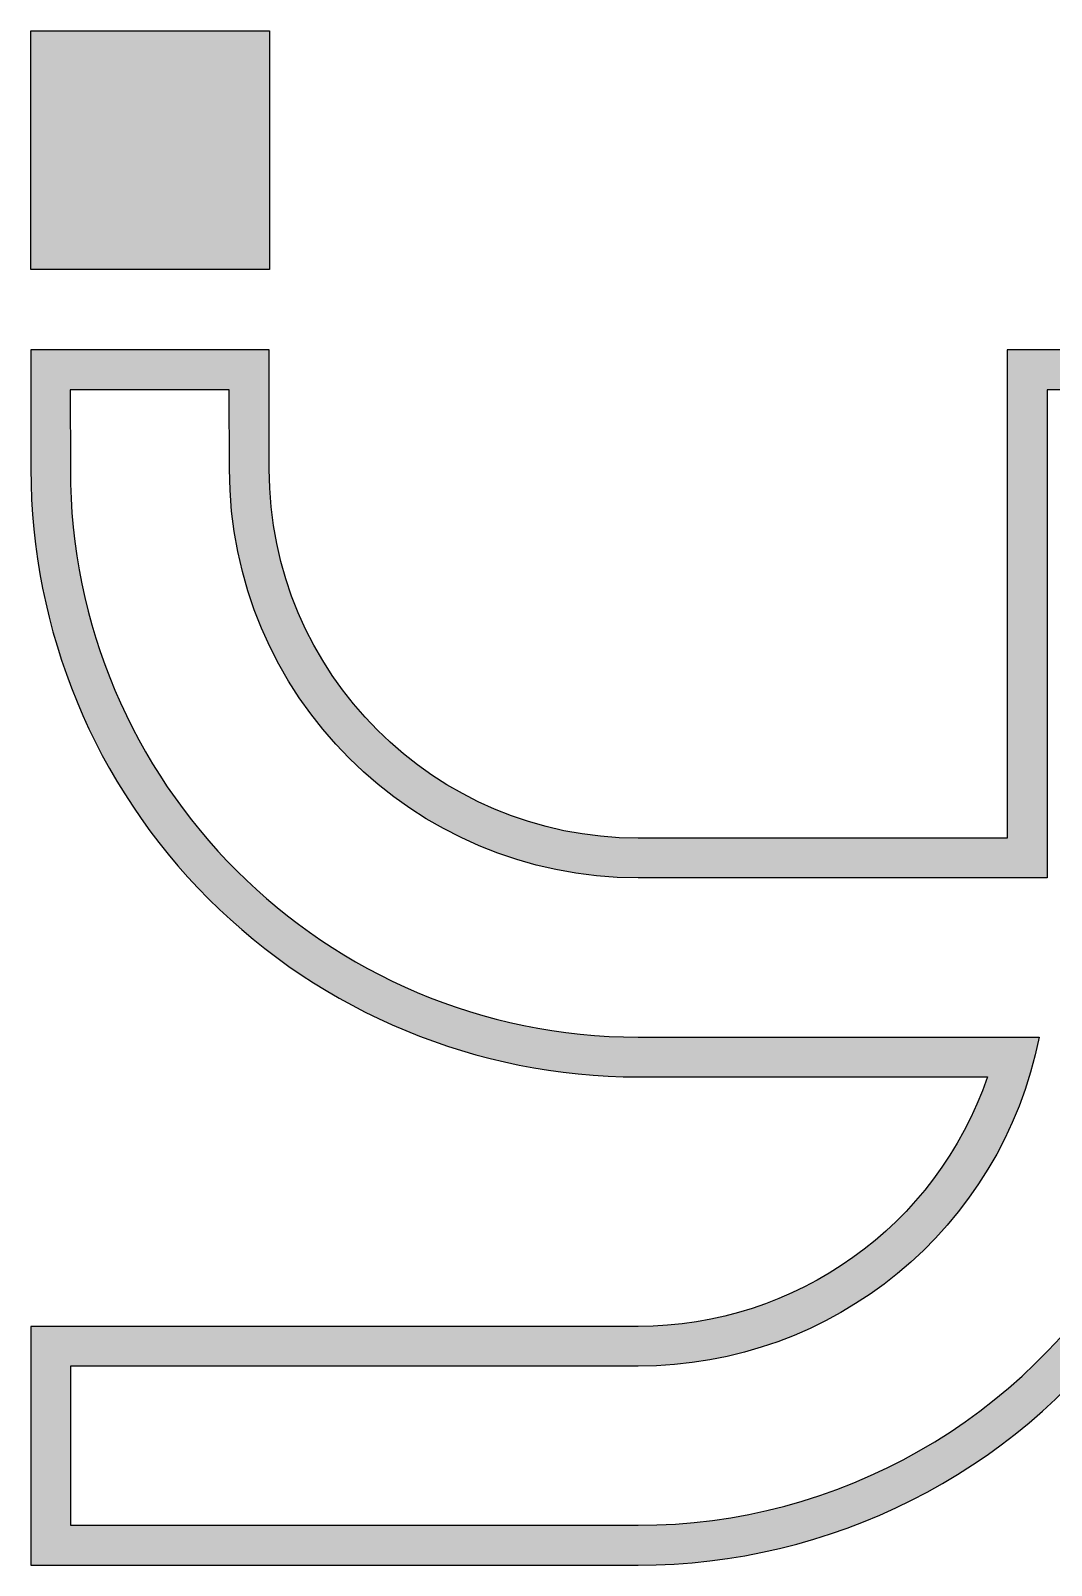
# Model space of a CAD drawing. Extents: x -55118 to 386282, y -631686 to -470886.
# Drawn here: x 172168 to 172681, y -578053 to -577282 of the extents above; entities that cross this region are included whole.
import ezdxf

# ---------------------------------------------------------------- set-up
doc = ezdxf.new("R2010")
doc.units = 0
doc.header["$LTSCALE"] = 1000
doc.header["$MEASUREMENT"] = 0
for name, color, linetype in [('WALL', 6, 'CONTINUOUS'), ('图框', 4, 'CONTINUOUS'), ('家具', 35, 'CONTINUOUS')]:
    doc.layers.add(name, color=color, linetype=linetype)

# ---------------------------------------------------------------- blocks, each defined once
blk = doc.blocks.new('jhyfty')
at = {"layer": '图框'}
h = blk.add_hatch(color=256, dxfattribs=at)
h.dxf.hatch_style = 1
edge = h.paths.add_edge_path()
edge.add_line((773241.5021773351, 159462.4364911199), (772936.1903176209, 159462.4364911199))
edge.add_line((772936.1903176209, 159462.4364911199), (772936.1903176209, 159342.4112383106))
edge.add_line((772936.1903176209, 159342.4112383106), (773241.4854749924, 159342.4112383106))
edge.add_arc((773241.4854749925, 159647.8936551402), 305.48241682956, 269.9999999999782, 323.474240117683)
edge.add_arc((773732.4503086515, 159647.8936551401), 305.4824168295625, 216.5257598822865, 307.385783012156)
edge.add_line((773917.9327254811, 159405.1679250679), (773917.932725481, 159342.4112383106))
edge.add_line((773917.932725481, 159342.4112383106), (774037.932725481, 159342.4112383106))
edge.add_line((774037.932725481, 159342.4112383106), (774037.932725481, 159405.1679250678))
edge.add_arc((774223.4151423106, 159647.89365514), 305.4824168295502, 232.6142169878473, 307.3857830121353)
edge.add_line((774408.89755914, 159405.1679250678), (774408.89755914, 159342.4112383105))
edge.add_line((774408.89755914, 159342.4112383105), (774528.89755914, 159342.4112383105))
edge.add_line((774528.89755914, 159342.4112383105), (774528.89755914, 160113.8584887991))
edge.add_line((774528.89755914, 160113.8584887991), (774408.89755914, 160113.8584887991))
edge.add_line((774408.89755914, 160113.8584887991), (774408.89755914, 159890.6193852123))
edge.add_arc((774223.4151423106, 159647.8936551402), 305.4824168293638, 52.6142169878481, 127.3857830121453)
edge.add_line((774037.9327254811, 159890.6193852123), (774037.932725481, 159953.3760719696))
edge.add_line((774037.932725481, 159953.3760719696), (773917.932725481, 159953.3760719696))
edge.add_line((773917.932725481, 159953.3760719696), (773917.9327254813, 159890.619385212))
edge.add_arc((773732.4503086514, 159647.89365514), 305.4824168295772, 52.61421698776876, 127.3857830121287)
edge.add_line((773546.967891822, 159890.6193852123), (773546.967891822, 159953.3760719696))
edge.add_line((773546.967891822, 159953.3760719696), (773426.967891822, 159953.3760719696))
edge.add_line((773426.967891822, 159953.3760719696), (773426.967891822, 159707.8936551403))
edge.add_line((773426.967891822, 159707.8936551403), (773241.4854749924, 159707.8936551403))
edge.add_arc((773241.4854749924, 159893.3760719699), 185.48241682956, 180, 270, ccw=False)
edge.add_line((773056.0030581629, 159893.3760719699), (773055.9211984563, 159953.3760719696))
edge.add_line((773055.9211984563, 159953.3760719696), (772936.0849178695, 159953.3760719696))
edge.add_line((772936.0849178695, 159953.3760719696), (772936.1667775762, 159893.3760719699))
edge.add_arc((773241.4590901047, 159893.1860256803), 305.2923716809424, 179.9643330393406, 270.0049517867237)
edge.add_line((773241.4854749924, 159587.8936551395), (773416.9953805617, 159587.8936551395))
edge.add_arc((773241.542498334, 159647.8512206158), 185.4147338801844, 269.98754024002835, 341.1331478830977, ccw=False)
edge = h.paths.add_edge_path(flags=16)
edge.add_line((772956.0265982075, 159362.4364908569), (773241.4854749924, 159362.4364908569))
edge.add_arc((773241.5553349586, 159647.8225101604), 285.3860278540133, 269.9859745016652, 329.3089405150087)
edge.add_arc((773732.4503086515, 159647.89365514), 285.4824168295617, 210.696181842914, 316.0357077380706)
edge.add_line((773937.9327254811, 159449.708926433), (773937.932725481, 159362.4112383106))
edge.add_line((773937.932725481, 159362.4112383106), (774017.932725481, 159362.4112383106))
edge.add_line((774017.932725481, 159362.4112383106), (774017.932725481, 159449.7089264329))
edge.add_arc((774223.4151423106, 159647.89365514), 285.4824168295602, 223.9642922619462, 316.0357077380376)
edge.add_line((774428.89755914, 159449.7089264329), (774428.89755914, 159362.4112383105))
edge.add_line((774428.89755914, 159362.4112383105), (774508.89755914, 159362.4112383105))
edge.add_line((774508.89755914, 159362.4112383105), (774508.89755914, 160093.8584887991))
edge.add_line((774508.89755914, 160093.8584887991), (774428.89755914, 160093.8584887991))
edge.add_line((774428.89755914, 160093.8584887991), (774428.89755914, 159846.0783838472))
edge.add_arc((774223.4151423106, 159647.8936551401), 285.482416829436, 43.96429226195396, 136.0357077380376)
edge.add_line((774017.9327254811, 159846.0783838473), (774017.932725481, 159933.3760719696))
edge.add_line((774017.932725481, 159933.3760719696), (773937.9327254811, 159933.3760719696))
edge.add_line((773937.9327254811, 159933.3760719696), (773937.9327254816, 159846.0783838467))
edge.add_arc((773732.4503086515, 159647.89365514), 285.4824168295317, 43.96429226180559, 136.0357077380455)
edge.add_line((773526.967891822, 159846.0783838473), (773526.967891822, 159933.3760719696))
edge.add_line((773526.967891822, 159933.3760719696), (773446.967891822, 159933.3760719696))
edge.add_line((773446.967891822, 159933.3760719696), (773446.967891822, 159687.8936551403))
edge.add_line((773446.967891822, 159687.8936551403), (773241.4854749924, 159687.8936551403))
edge.add_arc((773241.4854749924, 159893.3760719699), 205.48241682956, 180, 270, ccw=False)
edge.add_line((773036.0030581629, 159893.3760719699), (773035.9211984563, 159933.3760719695))
edge.add_line((773035.9211984563, 159933.3760719695), (772955.9211984564, 159933.3760719695))
edge.add_line((772955.9211984564, 159933.3760719695), (772956.0030581629, 159893.3760719699))
edge.add_arc((773241.4854749924, 159893.3760719699), 285.48241682956, 179.9999999999941, 270)
edge.add_line((773241.4854749924, 159607.8936551403), (773443.03701586, 159607.8936551403))
edge.add_arc((773241.5361191041, 159647.863322672), 205.4268378669247, 269.9858748062459, 348.7804607667017, ccw=False)
edge.add_line((773241.4854749924, 159442.4364910477), (772956.0265982075, 159442.4364910477))
edge.add_line((772956.0265982075, 159442.4364910477), (772956.0265982075, 159362.4364908569))
at = {"layer": '家具'}
h = blk.add_hatch(color=1, dxfattribs=at)
h.dxf.hatch_style = 1
h.paths.add_polyline_path([(772936.1667775762, 159993.8584887991), (772936.1667775762, 160113.8584887991), (773056.1667775762, 160113.8584887991), (773056.1667775762, 159993.8584887991)])
at = {"layer": '图框'}
for points in [[(773546.967891822, 159953.3760719696), (773426.967891822, 159953.3760719696), (773426.967891822, 159707.8936551403), (773241.4854749924, 159707.8936551403, -0.414213562373095), (773056.0030581629, 159893.3760719699), (773055.9211984563, 159953.3760719696), (772936.0849178695, 159953.3760719696), (772936.1667775762, 159893.3760719699, 0.4144212186671263), (773241.4854749924, 159587.8936551395), (773416.9953805617, 159587.8936551395, -0.320803099283007), (773241.5021773351, 159462.4364911199), (772936.1903176209, 159462.4364911199), (772936.1903176209, 159342.4112383106), (773241.4854749924, 159342.4112383106, 0.2376538055161539), (773486.967891822, 159466.0753666773, 0.4186168234180674)], [(773526.967891822, 159933.3760719696), (773446.967891822, 159933.3760719696), (773446.967891822, 159687.8936551403), (773241.4854749924, 159687.8936551403, -0.414213562373095), (773036.0030581629, 159893.3760719699), (773035.9211984563, 159933.3760719695), (772955.9211984564, 159933.3760719695), (772956.0030581629, 159893.3760719699, 0.414213562373095), (773241.4854749924, 159607.8936551403), (773443.03701586, 159607.8936551403, -0.3580251858950874), (773241.4854749924, 159442.4364910477), (772956.0265982075, 159442.4364910477), (772956.0265982075, 159362.4364908569), (773241.4854749924, 159362.4364908569, 0.2647854732937349), (773486.967891822, 159502.1589875199, 0.4949885152069157)]]:
    blk.add_lwpolyline(points, format="xyb", dxfattribs=at)
blk.add_arc((773241.4854749924, 159647.8936551401), 295.4824168295138, 0, 0, dxfattribs=at)
at = {"layer": '家具', "color": 1}
blk.add_lwpolyline([(772936.1667775762, 159993.8584887991), (772936.1667775762, 160113.8584887991), (773056.1667775762, 160113.8584887991), (773056.1667775762, 159993.8584887991)], close=True, dxfattribs=at)

msp = doc.modelspace()

# ---------------------------------------------------------------- block references
at = {"layer": 'WALL'}
msp.add_blockref('jhyfty', (-600768.4897334508, -737395.4981261847), dxfattribs=at)

doc.saveas('drawing.dxf')
